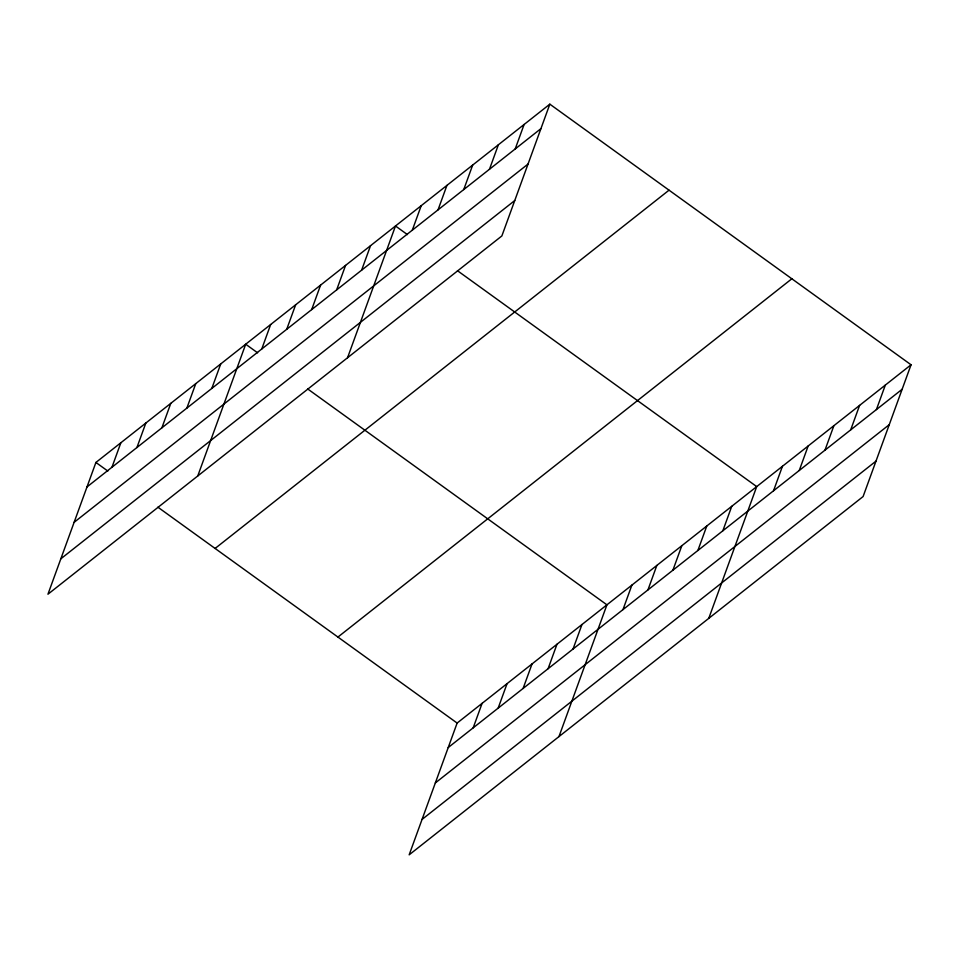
<?xml version="1.0" encoding="UTF-8"?>
<svg xmlns="http://www.w3.org/2000/svg" width="959" height="959" viewBox="0 0 959 959"><rect width="100%" height="100%" fill="white"/><g stroke="black" fill="none" stroke-linecap="round" stroke-linejoin="round"><path stroke-width="1.44" d="M549.831 104.171L95.912 462.454L47.95 594.22L501.869 235.938L549.831 104.171L911.05 364.78L863.1 496.546L409.169 854.829L457.131 723.062L911.05 364.78M111.963 467.237L120.87 442.746M136.921 447.529L145.84 423.051M161.891 427.822L170.798 403.343M186.861 408.114L195.768 383.636M211.819 388.419L220.738 363.929M197.746 475.988L245.696 344.221L257.623 352.828M261.759 349.004L270.666 324.514M286.717 329.297L295.636 304.818M311.687 309.589L320.594 285.111M336.657 289.882L345.564 265.403M361.615 270.186L370.534 245.696M347.542 357.755L395.492 225.988L407.419 234.595M412.31 230.172L421.217 205.694M438.023 209.877L446.942 185.387M463.748 189.57L472.667 165.08M489.474 169.263L498.38 144.785M515.199 148.969L524.105 124.478M473.183 727.845L482.089 703.355M498.153 708.138L507.059 683.659M523.111 688.43L532.029 663.952M548.08 668.723L556.987 644.244M573.038 649.027L581.957 624.537M558.965 736.596L606.927 604.829L307.683 388.946M622.978 609.612L631.885 585.122M647.936 589.905L656.855 565.426M672.906 570.197L681.813 545.719M697.876 550.49L706.783 526.011M722.834 530.795L731.753 506.304M708.761 618.363L756.711 486.597L457.479 270.714M773.529 490.78L782.436 466.302M799.255 470.485L808.161 445.995M824.968 450.179L833.886 425.688M850.693 429.872L859.6 405.393M876.418 409.577L885.325 385.086M86.993 486.944L540.912 128.662M74.107 522.343L528.037 164.061M60.837 558.809L514.755 200.539M215.104 548.452L669.034 190.182M337.928 637.064L791.846 278.781M448.213 747.552L902.143 389.27M435.326 782.952L889.257 424.669M422.056 819.418L875.975 461.147M95.912 462.454L107.828 471.061M157.887 507.179L457.131 723.062"/></g></svg>
